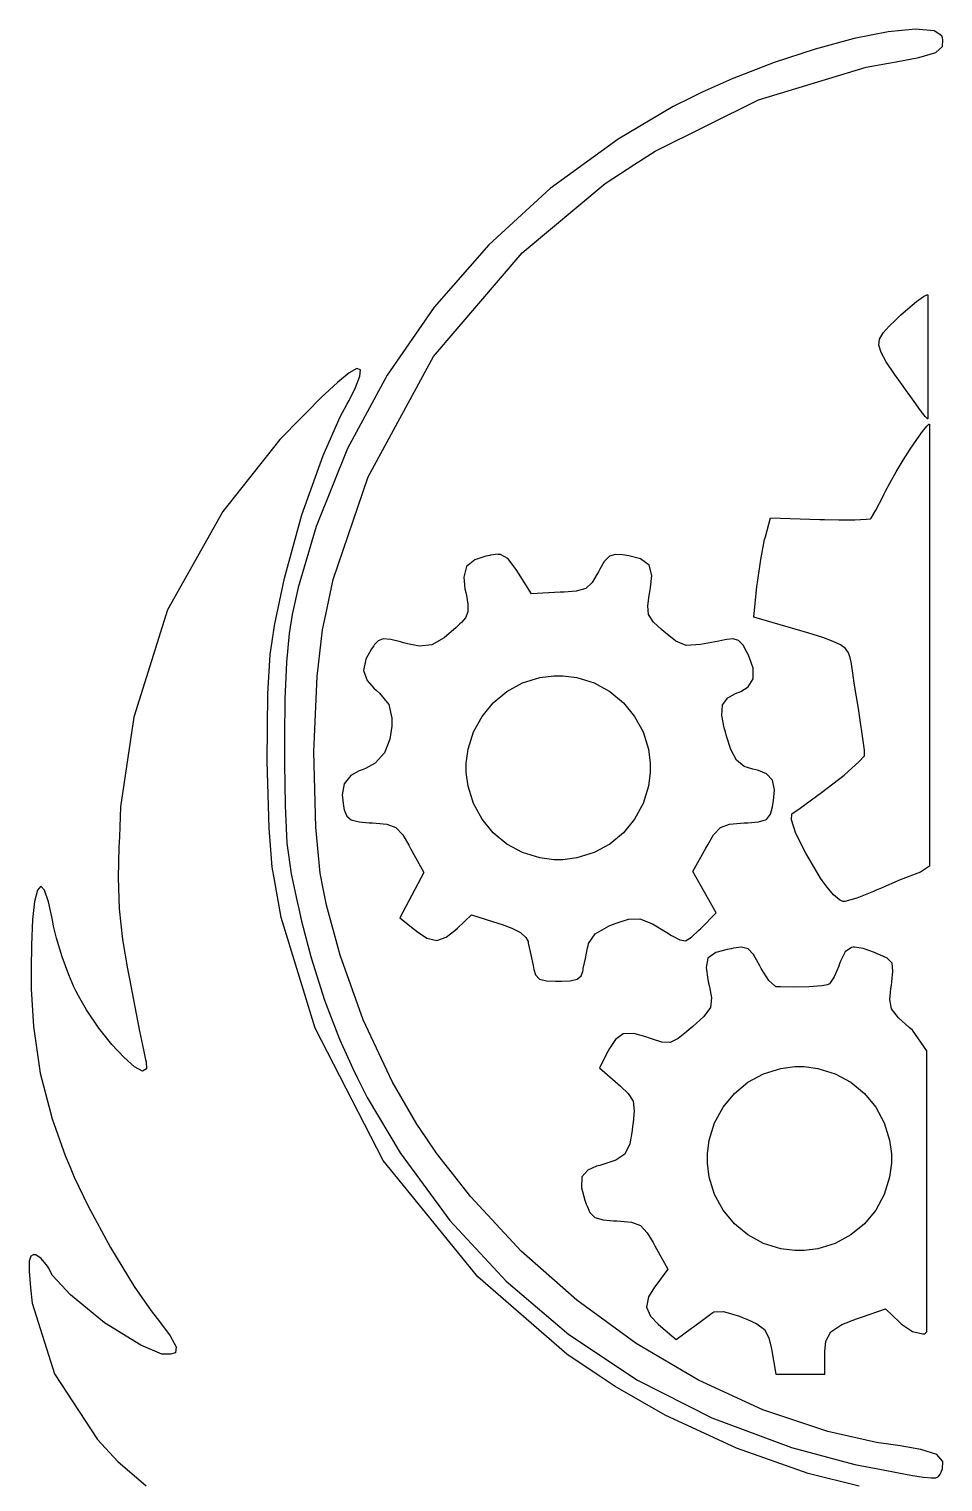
# Model space of a CAD drawing. Extents: x 0 to 111, y 0 to 134.
# Drawn here: x 0 to 51.9, y 45.6 to 128 of the extents above; entities that cross this region are included whole.
import ezdxf

# ---------------------------------------------------------------- set-up
doc = ezdxf.new("R2010")
doc.units = 0
doc.layers.get('0').update_dxf_attribs({"linetype": 'CONTINUOUS'})

msp = doc.modelspace()

# ---------------------------------------------------------------- linework, layer by layer
at = {"color": 0}
for p, q in [((48.7564, 127.876), (46.8217, 127.489)), ((50.3135, 128.031), (48.7564, 127.876)), ((51.3789, 127.926), (50.3135, 128.031)), ((51.81, 127.651), (51.3789, 127.926)), ((46.8217, 127.489), (44.625, 126.898)), ((51.4586, 126.701), (51.8351, 127.043)), ((51.8351, 127.533), (51.81, 127.651)), ((51.8583, 127.416), (51.8351, 127.533)), ((51.8351, 127.043), (51.8583, 127.416)), ((42.285, 126.129), (39.9161, 125.21)), ((44.625, 126.898), (42.285, 126.129)), ((48.7853, 126.093), (49.2167, 126.168)), ((49.2167, 126.168), (50.5079, 126.416)), ((50.5079, 126.416), (51.4586, 126.701)), ((41.4045, 124.024), (47.5121, 125.877)), ((47.5121, 125.877), (48.7853, 126.093)), ((39.9161, 125.21), (38.1963, 124.448)), ((35.5424, 121.112), (41.4045, 124.024)), ((37.6372, 124.17), (36.5566, 123.633)), ((38.1963, 124.448), (37.6372, 124.17)), ((36.5566, 123.633), (33.4353, 121.784)), ((33.4353, 121.784), (29.581, 118.984)), ((32.6926, 119.261), (34.3917, 120.364)), ((34.3917, 120.364), (35.5424, 121.112)), ((29.581, 118.984), (26.0946, 115.799)), ((27.9935, 115.343), (32.6926, 119.261)), ((26.0946, 115.799), (23.0022, 112.261)), ((22.965, 109.451), (27.9935, 115.343)), ((50.7683, 112.853), (50.9626, 112.955)), ((50.9626, 112.955), (51.0124, 112.955)), ((51.0124, 112.955), (51.0124, 105.912)), ((23.0022, 112.261), (20.3247, 108.398)), ((49.4538, 111.794), (49.8669, 112.165)), ((49.8669, 112.165), (50.3686, 112.575)), ((50.3686, 112.575), (50.7683, 112.853)), ((48.8199, 111.179), (49.1945, 111.544)), ((49.1945, 111.544), (49.3201, 111.664)), ((49.3201, 111.664), (49.4538, 111.794)), ((48.2671, 110.444), (48.4671, 110.79)), ((48.4671, 110.79), (48.8199, 111.179)), ((48.2272, 110.091), (48.2671, 110.444)), ((48.3528, 109.675), (48.2272, 110.091)), ((48.6502, 109.146), (48.3528, 109.675)), ((19.2622, 102.627), (22.965, 109.451)), ((49.1229, 108.45), (48.6502, 109.146)), ((20.3247, 108.398), (18.0867, 104.24)), ((49.615, 107.763), (49.1229, 108.45)), ((49.7801, 107.534), (49.615, 107.763)), ((49.8919, 107.378), (49.7801, 107.534)), ((50.2253, 106.907), (49.8919, 107.378)), ((50.5905, 106.393), (50.2253, 106.907)), ((50.8593, 106.043), (50.5905, 106.393)), ((50.7062, 105.204), (50.957, 105.503)), ((50.982, 105.913), (50.8593, 106.043)), ((50.957, 105.503), (51.0688, 105.613)), ((51.0124, 105.912), (50.982, 105.913)), ((51.0688, 105.613), (51.1073, 105.614)), ((51.1073, 105.614), (51.1073, 80.5476)), ((50.0063, 104.196), (50.3813, 104.754)), ((50.3813, 104.754), (50.7062, 105.204)), ((18.0867, 104.24), (16.3118, 99.8195)), ((49.608, 103.569), (50.0063, 104.196)), ((49.2125, 102.912), (49.608, 103.569)), ((17.2709, 96.8015), (19.2622, 102.627)), ((48.6103, 101.822), (48.8474, 102.267)), ((48.8474, 102.267), (49.2125, 102.912)), ((48.0564, 100.735), (48.4491, 101.497)), ((48.4491, 101.497), (48.5359, 101.67)), ((48.5359, 101.67), (48.6103, 101.822)), ((47.8, 100.284), (48.0564, 100.735)), ((16.3118, 99.8195), (15.2797, 96.3429)), ((41.7904, 99.223), (42.0896, 100.303)), ((42.0896, 100.303), (44.8744, 100.215)), ((44.8744, 100.215), (45.146, 100.207)), ((45.146, 100.207), (45.9645, 100.193)), ((45.9645, 100.193), (46.8768, 100.195)), ((46.8768, 100.195), (47.5149, 100.219)), ((47.5149, 100.219), (47.7654, 100.247)), ((47.7654, 100.247), (47.7834, 100.265)), ((47.7834, 100.265), (47.8, 100.284)), ((41.5258, 97.948), (41.7491, 99.0755)), ((41.7491, 99.0755), (41.7904, 99.223)), ((25.9388, 98.1258), (25.3104, 97.9191)), ((26.1538, 98.1685), (25.9388, 98.1258)), ((26.2034, 98.1798), (26.1538, 98.1685)), ((26.6209, 98.232), (26.2034, 98.1798)), ((26.6568, 98.2306), (26.6209, 98.232)), ((26.7601, 98.2292), (26.6568, 98.2306)), ((27.1859, 98.002), (26.7601, 98.2292)), ((32.9379, 98.1329), (32.6499, 97.8256)), ((33.292, 98.2292), (32.9379, 98.1329)), ((33.6875, 98.1989), (33.292, 98.2292)), ((33.8184, 98.1784), (33.6875, 98.1989)), ((34.0417, 98.1438), (33.8184, 98.1784)), ((34.7059, 97.9703), (34.0417, 98.1438)), ((24.8364, 97.5335), (24.6793, 96.938)), ((25.3104, 97.9191), (24.8364, 97.5335)), ((27.6586, 97.3737), (27.1859, 98.002)), ((27.7854, 97.1723), (27.6586, 97.3737)), ((32.3963, 97.3914), (32.3191, 97.2425)), ((32.6499, 97.8256), (32.3963, 97.3914)), ((35.1923, 97.6256), (34.7059, 97.9703)), ((35.3452, 97.0361), (35.1923, 97.6256)), ((41.3357, 96.6403), (41.5258, 97.948)), ((16.8438, 94.809), (17.2709, 96.8015)), ((24.6793, 96.938), (24.7468, 96.2766)), ((28.5268, 95.9997), (27.7854, 97.1723)), ((31.9664, 96.6364), (31.6067, 96.3027)), ((32.2378, 97.0883), (31.9664, 96.6364)), ((32.3191, 97.2425), (32.2378, 97.0883)), ((35.2806, 96.3291), (35.3452, 97.0361)), ((41.311, 96.4008), (41.3357, 96.6403)), ((15.2797, 96.3429), (15.0234, 95.1646)), ((24.7468, 96.2766), (24.7951, 96.0617)), ((24.7951, 96.0617), (24.8309, 95.9019)), ((24.8309, 95.9019), (24.9177, 95.414)), ((30.1405, 96.0797), (28.5268, 95.9997)), ((30.3692, 96.0921), (30.1405, 96.0797)), ((31.0569, 96.1499), (30.3692, 96.0921)), ((31.6067, 96.3027), (31.0569, 96.1499)), ((35.1138, 95.3188), (35.2006, 95.9033)), ((35.2006, 95.9033), (35.2378, 96.096)), ((35.2378, 96.096), (35.2806, 96.3291)), ((41.1318, 94.6602), (41.311, 96.4008)), ((14.9462, 94.8133), (14.7684, 93.7426)), ((15.0234, 95.1646), (14.9462, 94.8133)), ((16.6577, 93.9451), (16.8438, 94.809)), ((24.9163, 94.9731), (24.7716, 94.634)), ((24.9177, 95.414), (24.9163, 94.9731)), ((35.1593, 94.8171), (35.1138, 95.3188)), ((35.4471, 94.3903), (35.1593, 94.8171)), ((24.2452, 94.0841), (23.5672, 93.5013)), ((24.4602, 94.288), (24.2452, 94.0841)), ((24.5429, 94.3681), (24.4602, 94.288)), ((24.7716, 94.634), (24.5429, 94.3681)), ((35.8951, 93.9726), (35.4471, 94.3903)), ((36.0497, 93.8389), (35.8951, 93.9726)), ((43.2139, 94.0622), (41.1318, 94.6602)), ((43.4742, 93.9878), (43.2139, 94.0622)), ((44.257, 93.7588), (43.4742, 93.9878)), ((14.7684, 93.7426), (14.61, 92.1163)), ((16.3669, 91.2922), (16.6577, 93.9451)), ((19.8162, 93.3221), (19.6205, 93.1139)), ((20.1028, 93.4378), (19.8162, 93.3221)), ((20.5466, 93.3979), (20.1028, 93.4378)), ((21.0881, 93.2642), (20.5466, 93.3979)), ((21.2673, 93.2134), (21.0881, 93.2642)), ((21.4864, 93.1527), (21.2673, 93.2134)), ((22.1616, 93.0271), (21.4864, 93.1527)), ((23.5672, 93.5013), (22.8644, 93.1016)), ((36.2109, 93.6985), (36.0497, 93.8389)), ((36.7164, 93.2974), (36.2109, 93.6985)), ((37.2967, 93.0684), (36.7164, 93.2974)), ((39.1527, 93.3016), (38.1152, 93.1072)), ((39.4974, 93.3718), (39.1527, 93.3016)), ((39.6102, 93.3951), (39.4974, 93.3718)), ((39.9577, 93.4339), (39.6102, 93.3951)), ((40.2759, 93.3524), (39.9577, 93.4339)), ((40.5324, 93.0755), (40.2759, 93.3524)), ((45.0564, 93.5094), (44.257, 93.7588)), ((45.6463, 93.2946), (45.0564, 93.5094)), ((46.0622, 93.0935), (45.6463, 93.2946)), ((19.4372, 92.8617), (19.1189, 92.286)), ((19.5654, 93.037), (19.4372, 92.8617)), ((19.6205, 93.1139), (19.5654, 93.037)), ((22.8644, 93.1016), (22.1616, 93.0271)), ((38.1152, 93.1072), (37.2967, 93.0684)), ((40.7472, 92.6853), (40.5324, 93.0755)), ((40.8122, 92.552), (40.7472, 92.6853)), ((40.9004, 92.3671), (40.8122, 92.552)), ((41.0905, 91.7744), (40.9004, 92.3671)), ((46.3381, 92.8853), (46.0622, 93.0935)), ((46.5074, 92.6511), (46.3381, 92.8853)), ((46.6079, 92.3685), (46.5074, 92.6511)), ((46.6577, 92.1053), (46.6079, 92.3685)), ((14.61, 92.1163), (14.5314, 90.0081)), ((19.1189, 92.286), (18.9935, 91.6506)), ((18.9935, 91.6506), (19.1933, 91.0759)), ((41.093, 91.1712), (41.0905, 91.7744)), ((46.6714, 92.0171), (46.6577, 92.1053)), ((46.6894, 91.8905), (46.6714, 92.0171)), ((46.8545, 90.8128), (46.6894, 91.8905)), ((16.1796, 87.019), (16.3669, 91.2922)), ((19.1933, 91.0759), (19.575, 90.6307)), ((27.1239, 90.4515), (28.01, 90.9341)), ((28.01, 90.9341), (28.9898, 91.2372)), ((28.9898, 91.2372), (29.7794, 91.3433)), ((29.7794, 91.3433), (30.0426, 91.3433)), ((30.0426, 91.3433), (30.3044, 91.3433)), ((30.3044, 91.3433), (31.094, 91.2372)), ((31.094, 91.2372), (32.0738, 90.9341)), ((32.0738, 90.9341), (32.9613, 90.4515)), ((40.3973, 90.449), (40.8132, 90.7175)), ((40.8132, 90.7175), (41.093, 91.1712)), ((47.0669, 89.4775), (46.8545, 90.8128)), ((14.5314, 90.0081), (14.5121, 87.854)), ((19.575, 90.6307), (19.7239, 90.5055)), ((19.7239, 90.5055), (19.8961, 90.3609)), ((19.8961, 90.3609), (20.4198, 89.7075)), ((26.3508, 89.8137), (27.1239, 90.4515)), ((32.9613, 90.4515), (33.7344, 89.8137)), ((39.3594, 89.6867), (39.6543, 90.0892)), ((39.6543, 90.0892), (40.0925, 90.3333)), ((40.0925, 90.3333), (40.247, 90.3912)), ((40.247, 90.3912), (40.3973, 90.449)), ((20.4198, 89.7075), (20.5975, 88.936)), ((25.2319, 88.1546), (25.7142, 89.0404)), ((25.7142, 89.0404), (26.3508, 89.8137)), ((33.7344, 89.8137), (34.371, 89.0404)), ((34.371, 89.0404), (34.8534, 88.1546)), ((39.3277, 89.082), (39.3594, 89.6867)), ((39.4628, 88.3941), (39.3277, 89.082)), ((47.1096, 89.2196), (47.0669, 89.4775)), ((47.1509, 88.9635), (47.1096, 89.2196)), ((20.5962, 88.4851), (20.4914, 87.7411)), ((20.5975, 88.7317), (20.5962, 88.4851)), ((20.5975, 88.936), (20.5975, 88.7317)), ((39.5235, 88.1683), (39.4628, 88.3941)), ((47.3234, 87.7743), (47.1509, 88.9635)), ((14.5121, 87.854), (14.5135, 87.1361)), ((20.4914, 87.7411), (20.18, 86.9625)), ((24.9287, 87.1746), (25.2319, 88.1546)), ((34.8534, 88.1546), (35.1565, 87.1746)), ((39.5912, 87.9147), (39.5235, 88.1683)), ((39.8336, 87.1608), (39.5912, 87.9147)), ((47.4126, 87.1305), (47.3234, 87.7743)), ((14.5135, 87.1361), (14.5149, 86.348)), ((16.2898, 82.7581), (16.1796, 87.019)), ((20.18, 86.9625), (19.6564, 86.3879)), ((24.8226, 86.385), (24.9287, 87.1746)), ((35.1565, 87.1746), (35.264, 86.385)), ((40.1588, 86.5463), (39.8336, 87.1608)), ((40.5955, 86.2005), (40.1588, 86.5463)), ((47.111, 86.4704), (47.4126, 86.8056)), ((47.4126, 86.9156), (47.4126, 87.1305)), ((47.4126, 86.8056), (47.4126, 86.9156)), ((14.5149, 86.348), (14.5397, 83.9819)), ((18.7441, 85.9511), (18.2687, 85.6851)), ((18.9136, 86.0076), (18.7441, 85.9511)), ((19.1079, 86.0735), (18.9136, 86.0076)), ((19.6564, 86.3879), (19.1079, 86.0735)), ((24.8226, 86.1219), (24.8226, 86.385)), ((24.8226, 85.8601), (24.8226, 86.1219)), ((24.9287, 85.0706), (24.8226, 85.8601)), ((35.264, 85.8601), (35.1565, 85.0706)), ((35.264, 86.385), (35.264, 86.1219)), ((35.264, 86.1219), (35.264, 85.8601)), ((41.0778, 86.0351), (40.5955, 86.2005)), ((41.2433, 85.9977), (41.0778, 86.0351)), ((41.3992, 85.9649), (41.2433, 85.9977)), ((41.8525, 85.7843), (41.3992, 85.9649)), ((42.1968, 85.4273), (41.8525, 85.7843)), ((46.2689, 85.7098), (47.111, 86.4704)), ((17.8938, 85.2181), (17.7753, 84.5785)), ((18.2687, 85.6851), (17.8938, 85.2181)), ((25.2319, 84.0906), (24.9287, 85.0706)), ((35.1565, 85.0706), (34.8534, 84.0906)), ((42.3058, 84.8678), (42.1968, 85.4273)), ((44.982, 84.7122), (46.2689, 85.7098)), ((17.7753, 84.5785), (17.847, 83.9392)), ((25.7142, 83.2044), (25.2319, 84.0906)), ((34.8534, 84.0906), (34.371, 83.2044)), ((42.2134, 84.0412), (42.2508, 84.2451)), ((42.2508, 84.2451), (42.3058, 84.8678)), ((43.7596, 83.8359), (44.982, 84.7122)), ((14.5397, 83.9819), (14.6458, 81.8473)), ((17.847, 83.9392), (17.8993, 83.7325)), ((17.8993, 83.7325), (17.9214, 83.6443)), ((17.9214, 83.6443), (18.0358, 83.3864)), ((18.0358, 83.3864), (18.2893, 83.1755)), ((41.8592, 83.1935), (42.0811, 83.4912)), ((42.0811, 83.4912), (42.1873, 83.9033)), ((42.1873, 83.9033), (42.2134, 84.0412)), ((43.2689, 83.173), (43.2883, 83.5159)), ((43.2883, 83.5159), (43.3462, 83.5547)), ((43.3462, 83.5547), (43.7596, 83.8359)), ((16.531, 80.1356), (16.2898, 82.7581)), ((18.2893, 83.1755), (18.7468, 83.0584)), ((18.7468, 83.0584), (19.3077, 83.0019)), ((19.3077, 83.0019), (19.4951, 82.991)), ((19.4951, 82.991), (19.7005, 82.98)), ((19.7005, 82.98), (20.315, 82.9165)), ((20.315, 82.9165), (20.8263, 82.7334)), ((20.8263, 82.7334), (21.2135, 82.3172)), ((26.3508, 82.4315), (25.7142, 83.2044)), ((27.1239, 81.7933), (26.3508, 82.4315)), ((33.7344, 82.4315), (32.9613, 81.7933)), ((34.371, 83.2044), (33.7344, 82.4315)), ((38.8567, 82.3214), (39.2437, 82.732)), ((39.2437, 82.732), (39.7605, 82.9151)), ((39.7605, 82.9151), (40.3835, 82.98)), ((40.3835, 82.98), (40.5917, 82.991)), ((40.5917, 82.991), (40.7956, 83.0033)), ((40.7956, 83.0033), (41.4087, 83.0584)), ((41.4087, 83.0584), (41.8592, 83.1935)), ((43.5211, 82.3969), (43.2689, 83.173)), ((14.6458, 81.8473), (14.8842, 80.1028)), ((21.2135, 82.3172), (21.5567, 81.7411)), ((21.5567, 81.7411), (21.6642, 81.5439)), ((28.01, 81.311), (27.1239, 81.7933)), ((32.9613, 81.7933), (32.0738, 81.311)), ((38.4129, 81.5619), (38.5177, 81.7548)), ((38.5177, 81.7548), (38.8567, 82.3214)), ((44.0806, 81.2793), (43.5211, 82.3969)), ((21.6642, 81.5439), (22.4138, 80.1769)), ((28.9898, 81.008), (28.01, 81.311)), ((29.7794, 80.9004), (28.9898, 81.008)), ((30.0426, 80.9004), (29.7794, 80.9004)), ((30.3044, 80.9004), (30.0426, 80.9004)), ((31.094, 81.008), (30.3044, 80.9004)), ((32.0738, 81.311), (31.094, 81.008)), ((37.6813, 80.2308), (38.4129, 81.5619)), ((44.7051, 80.2157), (44.0806, 81.2793)), ((14.8842, 80.1028), (15.197, 78.6102)), ((16.7032, 79.2787), (16.531, 80.1356)), ((22.4138, 80.1769), (21.7358, 78.8899)), ((38.3427, 79.0582), (37.6813, 80.2308)), ((44.9255, 79.8682), (44.7051, 80.2157)), ((50.4458, 80.1522), (49.4316, 79.7595)), ((50.5919, 80.1991), (50.4458, 80.1522)), ((51.1073, 80.5476), (50.5919, 80.1991)), ((16.8947, 78.3237), (16.7032, 79.2787)), ((45.0109, 79.7348), (44.9255, 79.8682)), ((45.2935, 79.3489), (45.0109, 79.7348)), ((45.6639, 78.9231), (45.2935, 79.3489)), ((48.1224, 79.1916), (47.9266, 79.1023)), ((48.3168, 79.2826), (48.1224, 79.1916)), ((49.4316, 79.7595), (48.3168, 79.2826)), ((15.197, 78.6102), (15.3128, 78.1156)), ((17.6582, 75.4944), (16.8947, 78.3237)), ((21.7358, 78.8899), (21.0468, 77.6111)), ((39.0042, 77.8937), (38.3427, 79.0582)), ((45.9948, 78.6363), (45.6639, 78.9231)), ((46.1807, 78.5301), (45.9948, 78.6363)), ((46.2428, 78.5301), (46.1807, 78.5301)), ((46.3063, 78.5315), (46.2428, 78.5301)), ((46.9858, 78.7259), (46.3063, 78.5315)), ((47.9266, 79.1023), (46.9858, 78.7259)), ((15.3128, 78.1156), (15.4754, 77.4196)), ((21.0468, 77.6111), (21.8846, 76.9415)), ((24.3279, 77.0297), (25.1134, 77.7875)), ((25.1134, 77.7875), (26.665, 77.2943)), ((33.3885, 77.3285), (34.0196, 77.5324)), ((34.0196, 77.5324), (34.6604, 77.5575)), ((34.6604, 77.5575), (35.384, 77.2693)), ((38.1222, 77.0117), (39.0042, 77.8937)), ((15.4754, 77.4196), (16.0183, 75.3442)), ((21.8846, 76.9415), (22.0486, 76.8103)), ((22.0486, 76.8103), (22.5805, 76.4632)), ((23.6871, 76.5044), (24.1791, 76.8876)), ((24.1791, 76.8876), (24.3279, 77.0297)), ((26.665, 77.2943), (26.8511, 77.2365)), ((26.8511, 77.2365), (27.405, 77.0308)), ((27.405, 77.0308), (27.9053, 76.7761)), ((27.9053, 76.7761), (28.2029, 76.5016)), ((31.7569, 76.1559), (32.129, 76.7016)), ((32.129, 76.7016), (32.9351, 77.1564)), ((32.9351, 77.1564), (33.1832, 77.2502)), ((33.1832, 77.2502), (33.3885, 77.3285)), ((35.384, 77.2693), (36.2038, 76.7842)), ((36.2038, 76.7842), (36.4726, 76.6149)), ((37.6054, 76.5168), (37.9952, 76.8862)), ((37.9952, 76.8862), (38.1222, 77.0117)), ((22.5805, 76.4632), (23.1442, 76.3157)), ((23.1442, 76.3157), (23.6871, 76.5044)), ((28.2029, 76.5016), (28.3242, 76.2663)), ((28.3242, 76.2663), (28.3407, 76.182)), ((28.3407, 76.182), (28.3573, 76.0966)), ((28.3573, 76.0966), (28.4772, 75.5177)), ((31.5805, 75.311), (31.7059, 75.9146)), ((31.7059, 75.9146), (31.728, 76.0155)), ((31.728, 76.0155), (31.7569, 76.1559)), ((36.4726, 76.6149), (36.5827, 76.5457)), ((36.5827, 76.5457), (36.9288, 76.3545)), ((36.9288, 76.3545), (37.2565, 76.3104)), ((37.2565, 76.3104), (37.6054, 76.5168)), ((39.842, 75.8553), (39.624, 75.8169)), ((39.9891, 75.8832), (39.842, 75.8553)), ((40.4372, 75.9396), (39.9891, 75.8832)), ((40.8189, 75.8582), (40.4372, 75.9396)), ((41.1194, 75.5329), (40.8189, 75.8582)), ((46.6852, 75.9354), (46.3243, 75.6902)), ((46.7829, 75.9435), (46.6852, 75.9354)), ((46.8574, 75.9506), (46.7829, 75.9435)), ((47.3357, 75.8694), (46.8574, 75.9506)), ((47.9806, 75.6405), (47.3357, 75.8694)), ((16.0183, 75.3442), (16.7666, 72.9449)), ((18.9728, 71.8178), (17.6582, 75.4944)), ((28.4772, 75.5177), (28.6081, 74.8965)), ((31.462, 74.7367), (31.5805, 75.311)), ((38.5339, 75.3251), (38.4238, 74.7832)), ((38.9805, 75.6433), (38.5339, 75.3251)), ((39.624, 75.8169), (38.9805, 75.6433)), ((41.3893, 75.0507), (41.1194, 75.5329)), ((41.4736, 74.8852), (41.3893, 75.0507)), ((46.0555, 75.1554), (46.0058, 75.0013)), ((46.3243, 75.6902), (46.0555, 75.1554)), ((48.1404, 75.5745), (47.9806, 75.6405)), ((48.2836, 75.5153), (48.1404, 75.5745)), ((48.7056, 75.3138), (48.2836, 75.5153)), ((48.9783, 75.0369), (48.7056, 75.3138)), ((49.0319, 74.5808), (48.9783, 75.0369)), ((28.6081, 74.8965), (28.6315, 74.7889)), ((28.6315, 74.7889), (28.6536, 74.6827)), ((28.6536, 74.6827), (28.7569, 74.3712)), ((28.7569, 74.3712), (28.9719, 74.137)), ((31.1161, 74.1274), (31.3338, 74.3204)), ((31.3338, 74.3204), (31.4275, 74.5642)), ((31.4275, 74.5642), (31.4454, 74.6485)), ((31.4454, 74.6485), (31.462, 74.7367)), ((38.4238, 74.7832), (38.5216, 74.1179)), ((41.5533, 74.7268), (41.4736, 74.8852)), ((41.9901, 74.0615), (41.5533, 74.7268)), ((45.6904, 74.2569), (45.4283, 73.8699)), ((45.9602, 74.8661), (45.6904, 74.2569)), ((46.0058, 75.0013), (45.9602, 74.8661)), ((48.9701, 73.9828), (49.0319, 74.5808)), ((28.9719, 74.137), (29.3743, 74.035)), ((29.3743, 74.035), (29.8883, 74.0131)), ((29.8883, 74.0131), (30.0605, 74.0131)), ((30.0605, 74.0131), (30.2245, 74.0131)), ((30.2245, 74.0131), (30.7165, 74.0364)), ((30.7165, 74.0364), (31.1161, 74.1274)), ((38.5216, 74.1179), (38.5713, 73.8988)), ((38.5713, 73.8988), (38.6182, 73.6921)), ((38.6182, 73.6921), (38.7382, 73.0635)), ((42.3594, 73.7087), (41.9901, 74.0615)), ((42.4078, 73.7044), (42.3594, 73.7087)), ((42.6462, 73.6893), (42.4078, 73.7044)), ((43.367, 73.6699), (42.6462, 73.6893)), ((44.2764, 73.6865), (43.367, 73.6699)), ((44.9957, 73.7485), (44.2764, 73.6865)), ((45.3263, 73.8078), (44.9957, 73.7485)), ((45.3884, 73.8449), (45.3263, 73.8078)), ((45.4283, 73.8699), (45.3884, 73.8449)), ((48.8597, 72.9738), (48.9162, 73.5817)), ((48.9162, 73.5817), (48.9437, 73.7828)), ((48.9437, 73.7828), (48.9701, 73.9828)), ((16.7666, 72.9449), (17.6251, 70.7291)), ((38.7382, 73.0635), (38.6828, 72.5166)), ((48.9574, 72.4394), (48.8597, 72.9738)), ((20.6127, 68.3341), (18.9728, 71.8178)), ((38.2944, 72.0037), (37.6784, 71.4498)), ((38.6828, 72.5166), (38.2944, 72.0037)), ((49.3448, 71.942), (48.9574, 72.4394)), ((49.9332, 71.4156), (49.3448, 71.942)), ((33.7234, 71.0364), (33.2796, 70.7087)), ((34.3242, 71.0477), (33.7234, 71.0364)), ((34.9994, 70.8628), (34.3242, 71.0477)), ((37.3144, 71.1383), (36.8406, 70.7552)), ((37.4689, 71.2692), (37.3144, 71.1383)), ((37.6784, 71.4498), (37.4689, 71.2692)), ((50.1343, 71.2431), (49.9332, 71.4156)), ((50.9446, 70.0705), (50.1343, 71.2431)), ((17.6251, 70.7291), (18.383, 69.0563)), ((32.9489, 70.1971), (32.8566, 70.0183)), ((33.2796, 70.7087), (32.9489, 70.1971)), ((35.2199, 70.7842), (34.9994, 70.8628)), ((35.3935, 70.7238), (35.2199, 70.7842)), ((35.9227, 70.5584), (35.3935, 70.7238)), ((36.394, 70.5337), (35.9227, 70.5584)), ((36.8406, 70.7552), (36.394, 70.5337)), ((50.9446, 54.1154), (50.9446, 70.0705)), ((32.8566, 70.0183), (32.3798, 69.0922)), ((18.383, 69.0563), (18.6559, 68.5091)), ((18.6559, 68.5091), (19.1988, 67.4218)), ((32.3798, 69.0922), (33.4216, 68.1923)), ((40.8023, 68.2791), (41.6899, 68.7613)), ((41.6899, 68.7613), (42.6695, 69.0644)), ((42.6695, 69.0644), (43.459, 69.1706)), ((43.459, 69.1706), (43.7226, 69.1706)), ((43.7226, 69.1706), (43.9843, 69.1706)), ((43.9843, 69.1706), (44.7738, 69.0644)), ((44.7738, 69.0644), (45.7535, 68.7613)), ((45.7535, 68.7613), (46.6397, 68.2791)), ((22.0183, 65.8992), (20.6127, 68.3341)), ((33.4216, 68.1923), (33.5718, 68.0628)), ((33.5718, 68.0628), (34.01, 67.6533)), ((34.01, 67.6533), (34.2952, 67.2137)), ((39.3926, 66.8694), (40.0308, 67.6409)), ((40.0308, 67.6409), (40.8023, 68.2791)), ((46.6397, 68.2791), (47.4126, 67.6409)), ((47.4126, 67.6409), (48.0508, 66.8694)), ((19.1988, 67.4218), (21.0702, 64.2772)), ((34.2952, 67.2137), (34.3531, 66.6641)), ((38.9103, 65.9818), (39.3926, 66.8694)), ((48.0508, 66.8694), (48.5331, 65.9818)), ((34.287, 66.004), (34.2594, 65.7849)), ((34.3531, 66.6641), (34.287, 66.004)), ((38.6073, 65.0021), (38.9103, 65.9818)), ((48.5331, 65.9818), (48.8364, 65.0021)), ((22.5433, 65.1245), (22.0183, 65.8992)), ((23.129, 64.2606), (22.5433, 65.1245)), ((34.2263, 65.5366), (34.0927, 64.7968)), ((34.2594, 65.7849), (34.2263, 65.5366)), ((34.0927, 64.7968), (33.8212, 64.2112)), ((38.5011, 64.2126), (38.6073, 65.0021)), ((48.8364, 65.0021), (48.9437, 64.2126)), ((21.0702, 64.2772), (23.8855, 60.4326)), ((25.0734, 61.7883), (23.129, 64.2606)), ((32.2144, 63.5138), (31.71, 63.2961)), ((32.3894, 63.5621), (32.2144, 63.5138)), ((32.6195, 63.6266), (32.3894, 63.5621)), ((33.3017, 63.857), (32.6195, 63.6266)), ((33.8212, 64.2112), (33.3017, 63.857)), ((38.5011, 63.9491), (38.5011, 64.2126)), ((38.5011, 63.6873), (38.5011, 63.9491)), ((38.6073, 62.8978), (38.5011, 63.6873)), ((48.9437, 63.6873), (48.8364, 62.8978)), ((48.9437, 64.2126), (48.9437, 63.9491)), ((48.9437, 63.9491), (48.9437, 63.6873)), ((31.3793, 62.9087), (31.3642, 62.2999)), ((31.71, 63.2961), (31.3793, 62.9087)), ((38.9103, 61.9181), (38.6073, 62.8978)), ((48.8364, 62.8978), (48.5331, 61.9181)), ((31.3642, 62.2999), (31.5502, 61.5943)), ((39.3926, 61.032), (38.9103, 61.9181)), ((48.5331, 61.9181), (48.0508, 61.032)), ((27.9411, 58.7072), (25.0734, 61.7883)), ((31.5502, 61.5943), (31.6301, 61.3653)), ((31.6301, 61.3653), (31.6714, 61.244)), ((31.6714, 61.244), (31.8341, 60.8887)), ((40.0308, 60.259), (39.3926, 61.032)), ((48.0508, 61.032), (47.4126, 60.259)), ((23.8855, 60.4326), (27.0826, 56.9916)), ((31.8341, 60.8887), (32.111, 60.6171)), ((32.111, 60.6171), (32.581, 60.482)), ((32.581, 60.482), (33.1707, 60.4255)), ((33.1707, 60.4255), (33.3678, 60.4132)), ((33.3678, 60.4132), (33.5732, 60.4023)), ((33.5732, 60.4023), (34.1878, 60.3373)), ((34.1878, 60.3373), (34.699, 60.1543)), ((40.8023, 59.6223), (40.0308, 60.259)), ((47.4126, 60.259), (46.6397, 59.6223)), ((34.699, 60.1543), (35.0848, 59.7489)), ((35.0848, 59.7489), (35.4224, 59.1922)), ((41.6899, 59.14), (40.8023, 59.6223)), ((46.6397, 59.6223), (45.7535, 59.14)), ((31.0899, 55.9209), (27.9411, 58.7072)), ((35.4224, 59.1922), (35.5286, 59.0021)), ((35.5286, 59.0021), (36.2603, 57.6873)), ((42.6695, 58.8366), (41.6899, 59.14)), ((43.459, 58.7294), (42.6695, 58.8366)), ((43.7226, 58.7294), (43.459, 58.7294)), ((43.9843, 58.7294), (43.7226, 58.7294)), ((44.7738, 58.8366), (43.9843, 58.7294)), ((45.7535, 59.14), (44.7738, 58.8366)), ((27.0826, 56.9916), (30.6407, 53.9694)), ((36.2603, 57.6873), (35.6263, 56.8332)), ((35.162, 56.0998), (35.0394, 55.5308)), ((35.4969, 56.6593), (35.162, 56.0998)), ((35.6263, 56.8332), (35.4969, 56.6593)), ((34.462, 53.4652), (31.0899, 55.9209)), ((35.0394, 55.5308), (35.2695, 55.0101)), ((38.8013, 55.2178), (38.8592, 55.2609)), ((38.8592, 55.2609), (39.4229, 55.269)), ((39.4229, 55.269), (40.3144, 55.0115)), ((47.2405, 54.9631), (48.6075, 55.4302)), ((48.6075, 55.4302), (49.3931, 54.6806)), ((35.2695, 55.0101), (35.7036, 54.5578)), ((35.7036, 54.5578), (35.8634, 54.4241)), ((35.8634, 54.4241), (36.7372, 53.6843)), ((37.5931, 54.3278), (37.7102, 54.416)), ((37.7102, 54.416), (38.2972, 54.8513)), ((38.2972, 54.8513), (38.7505, 55.1836)), ((38.7505, 55.1836), (38.8013, 55.2178)), ((40.3144, 55.0115), (40.5377, 54.919)), ((40.5377, 54.919), (40.7307, 54.8404)), ((40.7307, 54.8404), (41.3025, 54.5772)), ((41.3025, 54.5772), (41.7435, 54.2466)), ((45.5097, 54.132), (46.138, 54.5426)), ((46.138, 54.5426), (46.9607, 54.8693)), ((46.9607, 54.8693), (47.2405, 54.9631)), ((49.3931, 54.6806), (49.5184, 54.5606)), ((49.5184, 54.5606), (50.1442, 54.1472)), ((30.6407, 53.9694), (34.5392, 51.3803)), ((36.7372, 53.6843), (37.5931, 54.3278)), ((41.7435, 54.2466), (41.9848, 53.7834)), ((41.9848, 53.7834), (42.1185, 53.2282)), ((45.1598, 53.0077), (45.2258, 53.5989)), ((45.2258, 53.5989), (45.5097, 54.132)), ((50.1442, 54.1472), (50.7326, 54.0039)), ((50.7326, 54.0039), (50.8399, 54.0191)), ((50.8399, 54.0191), (50.9446, 54.1154)), ((37.9995, 51.3789), (34.462, 53.4652)), ((42.1185, 53.2282), (42.1527, 53.0408)), ((42.1527, 53.0408), (42.3898, 51.7179)), ((45.1598, 52.8105), (45.1598, 53.0077)), ((45.1598, 51.7179), (45.1598, 52.8105)), ((34.5392, 51.3803), (38.7586, 49.24)), ((41.6458, 49.699), (37.9995, 51.3789)), ((42.3898, 51.7179), (45.1598, 51.7179)), ((45.3429, 48.4628), (41.6458, 49.699)), ((38.7586, 49.24), (43.2788, 47.5643)), ((48.1044, 47.836), (45.3429, 48.4628)), ((49.0361, 47.709), (48.1044, 47.836)), ((43.2788, 47.5643), (46.8672, 46.6012)), ((49.433, 47.6553), (49.0361, 47.709)), ((50.618, 47.45), (49.433, 47.6553)), ((51.5193, 47.1593), (50.618, 47.45)), ((51.8679, 46.7706), (51.5193, 47.1593)), ((46.8672, 46.6012), (48.0797, 46.367)), ((48.0797, 46.367), (48.3732, 46.3102)), ((48.3732, 46.3102), (49.2566, 46.1409)), ((51.7151, 46.0403), (51.7701, 46.1712)), ((51.7701, 46.1712), (51.7867, 46.2139)), ((51.7867, 46.2139), (51.8351, 46.3419)), ((51.8351, 46.3419), (51.8679, 46.7706)), ((49.2566, 46.1409), (50.1371, 45.9782)), ((50.1371, 45.9782), (50.7697, 45.8763)), ((50.7697, 45.8763), (51.1969, 45.8322)), ((51.1969, 45.8322), (51.4657, 45.8474)), ((51.4657, 45.8474), (51.6241, 45.9161)), ((51.6241, 45.9161), (51.7151, 46.0403))]:
    msp.add_line(p, q, dxfattribs=at)
at = {"color": 169}
for p, q in [((17.5052, 107.976), (16.5943, 107.127)), ((18.1777, 108.522), (17.5052, 107.976)), ((18.6132, 108.765), (18.1777, 108.522)), ((18.5277, 107.688), (18.7868, 108.348)), ((18.8157, 108.707), (18.6132, 108.765)), ((18.7868, 108.348), (18.8157, 108.707)), ((18.1708, 106.966), (18.5277, 107.688)), ((16.5943, 107.127), (15.7275, 106.266)), ((17.6664, 106.029), (18.044, 106.729)), ((18.044, 106.729), (18.1708, 106.966)), ((15.4437, 105.974), (14.2393, 104.739)), ((15.7275, 106.266), (15.4437, 105.974)), ((16.6977, 103.835), (17.6664, 106.029)), ((14.2393, 104.739), (11.0064, 100.663)), ((15.496, 100.478), (16.6977, 103.835)), ((11.0064, 100.663), (7.87411, 95.0793)), ((14.5094, 96.8872), (15.496, 100.478)), ((13.9471, 94.1959), (14.5094, 96.8872)), ((7.87411, 95.0793), (5.949, 88.9991)), ((13.8121, 93.2903), (13.9471, 94.1959)), ((13.7018, 92.5558), (13.8121, 93.2903)), ((13.5682, 90.3206), (13.7018, 92.5558)), ((13.5144, 86.5036), (13.5682, 90.3206)), ((5.949, 88.9991), (5.20347, 83.9033)), ((13.6412, 82.6989), (13.5144, 86.5036)), ((5.20347, 83.9033), (5.13457, 82.1972)), ((13.8148, 80.4884), (13.6412, 82.6989)), ((5.11115, 81.6225), (5.06843, 79.8961)), ((5.13457, 82.1972), (5.11115, 81.6225)), ((13.9402, 79.7638), (13.8148, 80.4884)), ((0.48369, 79.1792), (0.32935, 78.5442)), ((0.6711, 79.3983), (0.48369, 79.1792)), ((0.88194, 79.182), (0.6711, 79.3983)), ((1.11345, 78.5153), (0.88194, 79.182)), ((5.06843, 79.8961), (5.11803, 78.1279)), ((14.3082, 77.6249), (13.9402, 79.7638)), ((0.32935, 78.5442), (0.2136, 77.5063)), ((1.305, 77.6647), (1.11345, 78.5153)), ((0.2136, 77.5063), (0.14332, 76.0843)), ((1.35599, 77.3783), (1.305, 77.6647)), ((5.11803, 78.1279), (5.31922, 76.3845)), ((16.2471, 71.3507), (14.3082, 77.6249)), ((1.39733, 77.1454), (1.35599, 77.3783)), ((1.56959, 76.4522), (1.39733, 77.1454)), ((0.14332, 76.0843), (0.12265, 74.742)), ((1.88929, 75.4063), (1.56959, 76.4522)), ((5.31922, 76.3845), (5.6031, 74.7102)), ((2.26963, 74.3687), (1.88929, 75.4063)), ((0.12265, 74.742), (0.1254, 74.2943)), ((0.1254, 74.2943), (0.12816, 73.5803)), ((2.56039, 73.6865), (2.26963, 74.3687)), ((5.6031, 74.7102), (5.70784, 74.1535)), ((0.12816, 73.5803), (0.25632, 71.4361)), ((2.67064, 73.466), (2.56039, 73.6865)), ((2.80844, 73.1905), (2.67064, 73.466)), ((5.70784, 74.1535), (5.78086, 73.7581)), ((5.78086, 73.7581), (6.00826, 72.5703)), ((3.27835, 72.3868), (2.80844, 73.1905)), ((6.00826, 72.5703), (6.2811, 71.1771)), ((3.97563, 71.355), (3.27835, 72.3868)), ((0.25632, 71.4361), (0.64354, 68.7998)), ((4.70323, 70.4314), (3.97563, 71.355)), ((6.2811, 71.1771), (6.49609, 70.1255)), ((20.1001, 63.8362), (16.2471, 71.3507)), ((5.39916, 69.6778), (4.70323, 70.4314)), ((6.49609, 70.1255), (6.59804, 69.6556)), ((5.9986, 69.154), (5.39916, 69.6778)), ((6.59804, 69.6556), (6.62284, 69.5674)), ((6.62284, 69.5674), (6.6573, 69.4422)), ((6.6573, 69.4422), (6.67247, 69.0383)), ((0.64354, 68.7998), (1.32567, 66.2037)), ((6.44507, 68.9197), (5.9986, 69.154)), ((6.67247, 69.0383), (6.44507, 68.9197)), ((1.32567, 66.2037), (2.06017, 64.1339)), ((2.06017, 64.1339), (2.33991, 63.4587)), ((25.4799, 57.2505), (20.1001, 63.8362)), ((2.33991, 63.4587), (2.57142, 62.8978)), ((2.57142, 62.8978), (3.35966, 61.2525)), ((3.35966, 61.2525), (4.62333, 58.9153)), ((4.62333, 58.9153), (5.9793, 56.7034)), ((0.10611, 58.4137), (0.01102, 58.1325)), ((0.01102, 58.1325), (0.01102, 57.5635)), ((0.25356, 58.4895), (0.10611, 58.4137)), ((0.30317, 58.4895), (0.25356, 58.4895)), ((0.40376, 58.4895), (0.30317, 58.4895)), ((0.70693, 58.2747), (0.40376, 58.4895)), ((1.05006, 57.857), (0.70693, 58.2747)), ((1.10519, 57.755), (1.05006, 57.857)), ((1.33256, 57.3278), (1.10519, 57.755)), ((0.01102, 57.5635), (0.07028, 56.8593)), ((2.3592, 56.2282), (1.33256, 57.3278)), ((30.5304, 52.8588), (25.4799, 57.2505)), ((0.07028, 56.8593), (0.09508, 56.6251)), ((0.09508, 56.6251), (0.18741, 55.7526)), ((4.29673, 54.6283), (2.3592, 56.2282)), ((5.9793, 56.7034), (6.93431, 55.3145)), ((0.18741, 55.7526), (1.46072, 51.7384)), ((6.93431, 55.3145), (7.28292, 54.8749)), ((6.3445, 53.3647), (4.29673, 54.6283)), ((7.28292, 54.8749), (7.4731, 54.6336)), ((7.4731, 54.6336), (8.01882, 53.8882)), ((8.01882, 53.8882), (8.3578, 53.2638)), ((7.54338, 52.8507), (6.3445, 53.3647)), ((7.93337, 52.8479), (7.54338, 52.8507)), ((8.02982, 52.8479), (7.93337, 52.8479)), ((8.32337, 52.9399), (8.02982, 52.8479)), ((8.3578, 53.2638), (8.32337, 52.9399)), ((32.3674, 51.6213), (30.5304, 52.8588)), ((1.46072, 51.7384), (3.89435, 48.0067)), ((33.2672, 51.0148), (32.3674, 51.6213)), ((36.1086, 49.397), (33.2672, 51.0148)), ((40.1507, 47.5174), (36.1086, 49.397)), ((3.89435, 48.0067), (4.56819, 47.275)), ((4.56819, 47.275), (5.04225, 46.761)), ((44.2281, 46.0887), (40.1507, 47.5174)), ((5.04225, 46.761), (6.6518, 45.3831)), ((47.1054, 45.3665), (44.2281, 46.0887))]:
    msp.add_line(p, q, dxfattribs=at)

doc.saveas('drawing.dxf')
